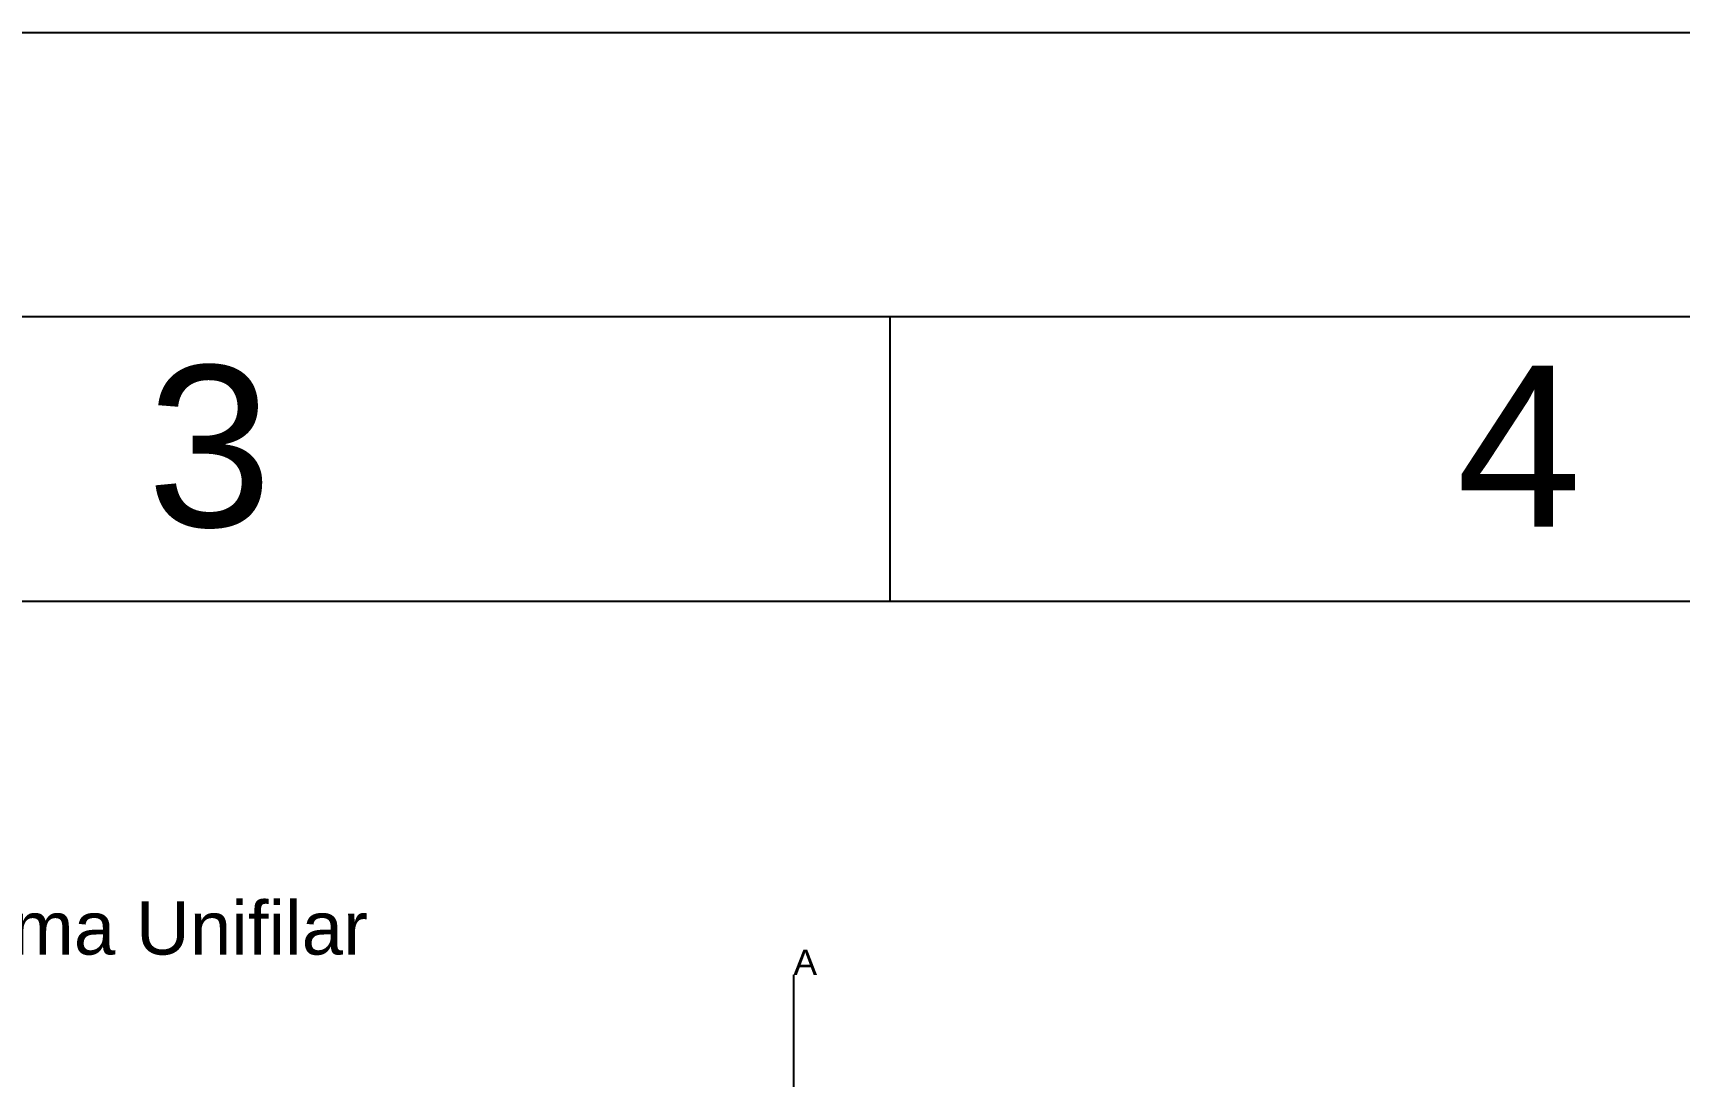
# Model space of a CAD drawing. Header units: millimetres. Extents: x 100 to 940, y 100 to 694.
# Drawn here: x 308.2 to 394.9, y 639 to 693.9 of the extents above; entities that cross this region are included whole.
import ezdxf

# ---------------------------------------------------------------- set-up
doc = ezdxf.new("R2010")
doc.units = ezdxf.units.MM
doc.layers.add('COTAS', color=5, linetype='Continuous', lineweight=5)
doc.styles.add('Notes', font='arial.ttf', dxfattribs={"height": 3})
doc.styles.get("Standard").update_dxf_attribs({"font": 'arial.ttf'})

msp = doc.modelspace()

# ---------------------------------------------------------------- linework, layer by layer
msp.add_line((353.333, 664), (353.333, 679))
at = {"color": 1}
msp.add_line((348.229, 644.318), (348.229, 541.479), dxfattribs=at)
for points in [[(100, 100), (940, 100), (940, 693.939), (100, 693.939)], [(150, 679), (925, 679), (925, 115), (150, 115)], [(165, 664), (730, 664), (730, 130), (165, 130)]]:
    msp.add_lwpolyline(points, close=True)

# ---------------------------------------------------------------- texts
at = {"style": 'Notes'}
for s, p in [('3', (314.164, 667.928)), ('4', (383.167, 667.928))]:
    msp.add_text(s, height=8.485, dxfattribs=at).set_placement(p)
at = {"layer": 'COTAS', "insert": (269.912, 648.199), "char_height": 2.8125, "attachment_point": 1}
msp.add_mtext_dynamic_manual_height_columns('Planta Baixa - Diagrama Unifilar', width=4099.92409, gutter_width=0.75, heights=[0], dxfattribs=at)
at = {"layer": 'COTAS', "color": 1, "insert": (348.229, 645.654), "char_height": 1.336, "attachment_point": 1}
msp.add_mtext_dynamic_manual_height_columns('A', width=1385.51337, gutter_width=0.75, heights=[0], dxfattribs=at)

doc.saveas('drawing.dxf')
